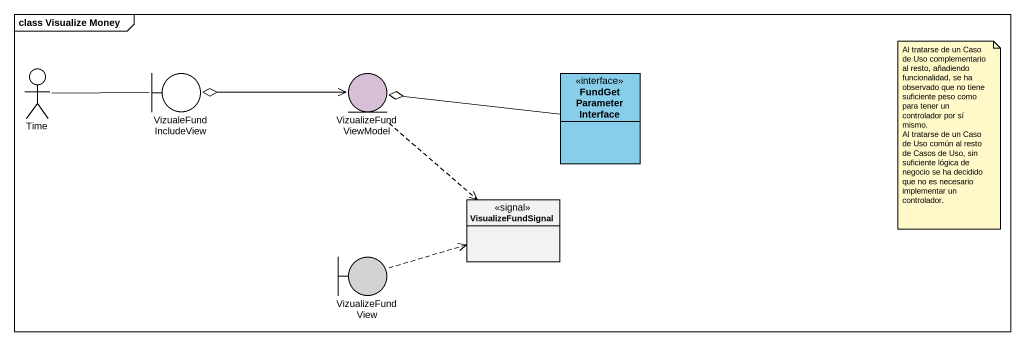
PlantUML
@startuml
mainframe class Visualize Money
allowmixing
hide circle
hide empty members
actor Time
boundary VizualeFundIncludeView
entity VizualizeFundViewModel #D8BFD8
class FundGetParameterInterface <<interface>> #87CEEB
class VisualizeFundSignal <<signal>>
boundary VizualizeFundView #D3D3D3
Time -right- VizualeFundIncludeView
VizualizeFundViewModel <-left-o VizualeFundIncludeView
VizualizeFundViewModel ..> VisualizeFundSignal
FundGetParameterInterface -left-o VizualizeFundViewModel
VizualizeFundView .right.> VisualizeFundSignal
note as N1
  Al tratarse de un Caso de Uso complementario al resto, añadiendo funcionalidad, se ha observado que no tiene suficiente peso como para tener un controlador por sí mismo.
  Al tratarse de un Caso de Uso común al resto de Casos de Uso, sin suficiente lógica de negocio se ha decidido que no es necesario implementar un controlador.
end note
@enduml
